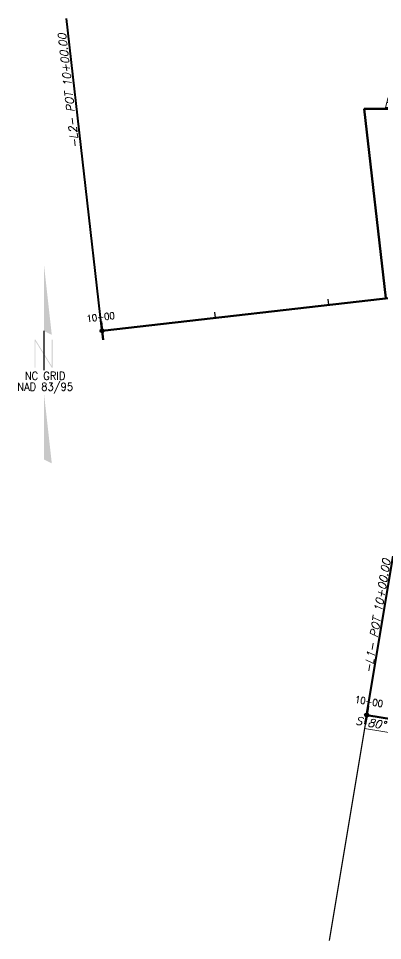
# Model space of a CAD drawing. Extents: x 2081963 to 2085386, y 738291 to 742228.
# Drawn here: x 2081963 to 2082282, y 740649 to 741456 of the extents above; entities that cross this region are included whole.
import ezdxf
from ezdxf.enums import TextEntityAlignment as Align

# ---------------------------------------------------------------- set-up
doc = ezdxf.new("R2010")
doc.units = 0
doc.header["$MEASUREMENT"] = 0
for name, color, linetype, lineweight in [('Pattern 1', 5, 'Continuous', 30), ('Prop Horizontal Alignment', 2, 'Continuous', 70), ('Prop Horizontal Alignment Direction Label', 2, 'Continuous', 40), ('Prop Horizontal Alignment Station Label', 2, 'Continuous', 40), ('Prop Horizontal Alignment Tick Label', 2, 'Continuous', 40), ('Prop Horizontal Alignment Tick Large', 2, 'Continuous', 70), ('Prop Horizontal Alignment Tick Small', 2, 'Continuous', 30), ('Prop Lane Lines', 9, 'Continuous', 13)]:
    doc.layers.add(name, color=color, linetype=linetype, lineweight=lineweight)
doc.styles.add('Style-ITALICS', font='ITALICS.shx')
doc.styles.add('Style-STANDARD', font='STANDARD.shx')

# ---------------------------------------------------------------- blocks, each defined once
blk = doc.blocks.new('CTL NORTH ARROW NAD 83 95')
blk.add_hatch(color=256).paths.add_polyline_path([(-0.1675, -0.06525), (-0.1675, 0.4285), (-0.15375, 0.4285), (0.1345, -0.038), (0.1345, 0.4285), (0.14825, 0.4285), (0.14825, -0.06525), (0.1345, -0.06525), (-0.15375, 0.40125), (-0.15375, -0.06525)])
at = {"flags": 128}
blk.add_lwpolyline([(-0.003, 0.57925), (-0.003, -0.10675)], dxfattribs=at)
for points in [[(-0.003, 1.74575), (-0.003, 0.57925), (0.1345, 0.5105)], [(-0.003, -1.671), (0.1345, -1.73925), (-0.003, -0.5045)]]:
    blk.add_solid(points)
at = {"insert": (0.01725, -0.325021), "char_height": 0.14, "attachment_point": 5, "line_spacing_factor": 0.814286, "style": 'Style-STANDARD'}
blk.add_mtext('NC GRID\\PNAD 83/95', dxfattribs=at)

msp = doc.modelspace()

# ---------------------------------------------------------------- linework, layer by layer
at = {"layer": 'Pattern 1'}
msp.add_line((2082300.87, 741043.62), (2082235.31, 740649.03), dxfattribs=at)
at = {"layer": 'Prop Horizontal Alignment'}
for p, q in [((2082036.31, 741182.59), (2082460.31, 741230.99)), ((2082268.09, 740846.32), (2082339.96, 740834.38))]:
    msp.add_line(p, q, dxfattribs=at)
at = {"layer": 'Prop Horizontal Alignment Station Label', "color": 2, "linetype": 'Continuous', "lineweight": 40}
for p, q in [((2082036.14, 741184.08), (2082005.12, 741455.82)), ((2082268.34, 740847.8), (2082293.01, 740996.31))]:
    msp.add_line(p, q, dxfattribs=at)
at = {"layer": 'Prop Horizontal Alignment Station Label', "color": 2, "linetype": 'Continuous', "lineweight": 70}
for p, q in [((2082265.79, 741376.6), (2082450.69, 741376.6)), ((2082284.7, 741210.95), (2082265.79, 741376.6))]:
    msp.add_line(p, q, dxfattribs=at)
at = {"layer": 'Prop Horizontal Alignment Station Label', "color": 2, "linetype": 'Continuous', "lineweight": 40}
for centre in [(2082036.31, 741182.59), (2082268.09, 740846.32)]:
    msp.add_circle(centre, 1.5, dxfattribs=at)
at = {"layer": 'Prop Horizontal Alignment Tick Large', "color": 2, "linetype": 'Continuous', "lineweight": 70}
for p, q in [((2082036.31, 741182.59), (2082035.4, 741190.54)), ((2082036.31, 741182.59), (2082037.22, 741174.65)), ((2082268.09, 740846.32), (2082269.4, 740854.22)), ((2082268.09, 740846.32), (2082266.78, 740838.43))]:
    msp.add_line(p, q, dxfattribs=at)
at = {"layer": 'Prop Horizontal Alignment Tick Small', "color": 2, "linetype": 'Continuous', "lineweight": 30}
for p, q in [((2082235.02, 741205.28), (2082234.45, 741210.24)), ((2082135.67, 741193.94), (2082135.1, 741198.9))]:
    msp.add_line(p, q, dxfattribs=at)
at = {"layer": 'Prop Lane Lines'}
msp.add_line((2082266.12, 740834.49), (2082337.99, 740822.55), dxfattribs=at)

# ---------------------------------------------------------------- block references
at = {"xscale": 50, "yscale": 50, "zscale": 50}
msp.add_blockref('CTL NORTH ARROW NAD 83 95', (2081985.55, 741153.46), dxfattribs=at)

# ---------------------------------------------------------------- texts
at = {"layer": 'Prop Horizontal Alignment Direction Label', "linetype": 'Continuous', "style": 'Style-ITALICS'}
msp.add_text('S 80%%d 34\' 02.7" E', height=7, rotation=350.56742, dxfattribs=at).set_placement((2082300.88, 740831.1), align=Align.CENTER)
at = {"layer": 'Prop Horizontal Alignment Station Label', "color": 2, "linetype": 'Continuous', "lineweight": 40, "style": 'Style-ITALICS'}
for s, rotation, p in [('-L2- POT 10+00.00', 96.51185, (2082004.58, 741442.95)), ('-L1- POT 10+00.00', 80.56742, (2082288.99, 740982.08))]:
    msp.add_text(s, height=7, rotation=rotation, dxfattribs=at).set_placement(p, align=Align.RIGHT)
at = {"layer": 'Prop Horizontal Alignment Station Label', "color": 2, "linetype": 'Continuous', "lineweight": 70, "insert": (2082450.69, 741360.26), "char_height": 8.75, "attachment_point": 9, "line_spacing_factor": 1.2, "style": 'Style-ITALICS'}
msp.add_mtext('BEGIN TIP PROJECT B-4656\\P-L2- POT 12+50.00', dxfattribs=at)
at = {"layer": 'Prop Horizontal Alignment Tick Label', "color": 2, "linetype": 'Continuous', "lineweight": 40, "style": 'Style-STANDARD'}
for rotation, p in [(6.51185, (2082035.35, 741191.54)), (350.56742, (2082269.62, 740855.19))]:
    msp.add_text('10+00', height=6, rotation=rotation, dxfattribs=at).set_placement(p, align=Align.CENTER)

doc.saveas('drawing.dxf')
